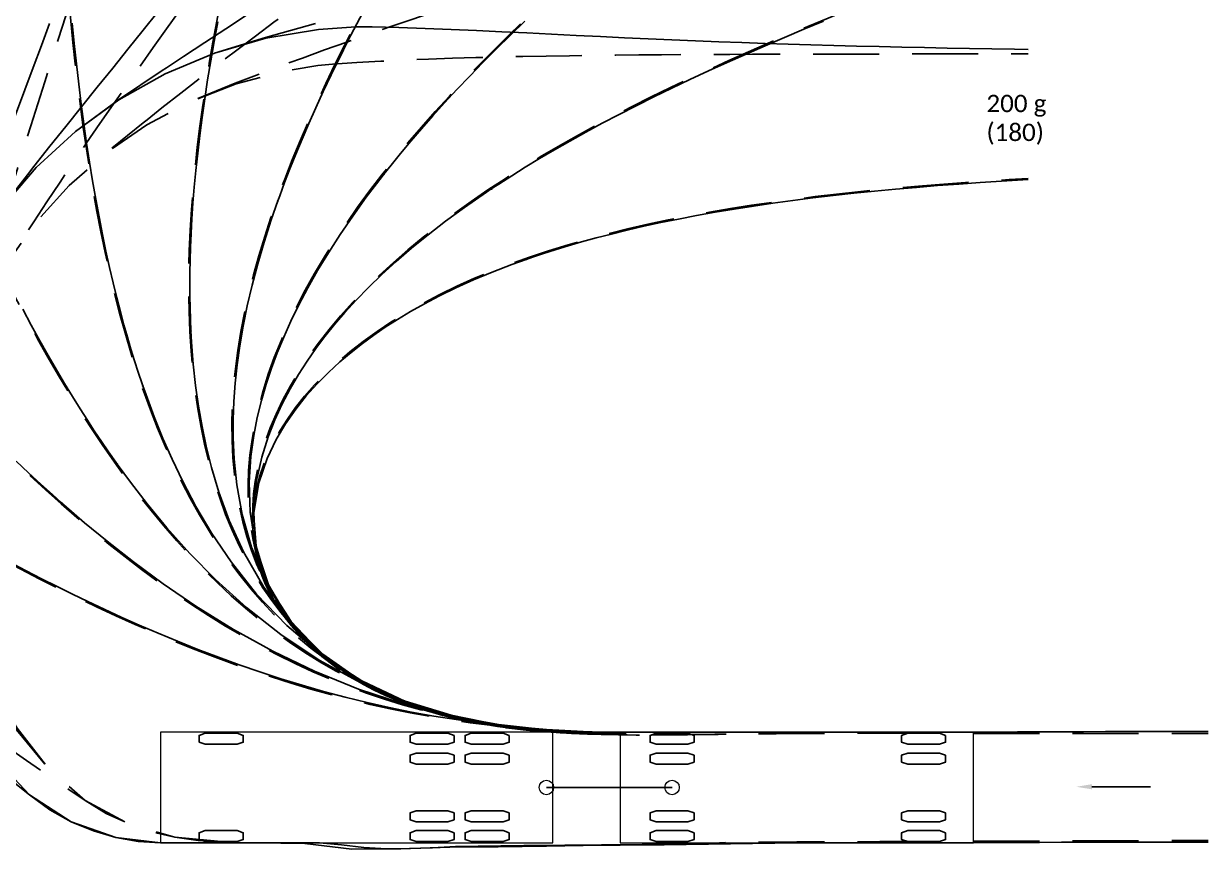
# Model space of a CAD drawing. Header units: millimetres. Extents: x -42.2 to 0, y -10.1 to 33.9.
# Drawn here: x -27.32 to 0, y -0.17 to 18.88 of the extents above; entities that cross this region are included whole.
import ezdxf
from ezdxf import colors
from ezdxf.entities.mleader import LeaderData, LeaderLine
from ezdxf.math import Vec2, Vec3

# ---------------------------------------------------------------- set-up
doc = ezdxf.new("R2010")
doc.units = ezdxf.units.MM
doc.linetypes.add('DASHEDX2', pattern=[1.5, 1, -0.5])
doc.layers.add('Tekst', color=4, linetype='Continuous')
doc.styles.add('Legend', font='CALIBRI.TTF')
doc.styles.get("Standard").update_dxf_attribs({"font": 'romans'})

# ---------------------------------------------------------------- blocks, each defined once
blk = doc.blocks.new('*U3550')
at = {"color": 1, "linetype": 'Continuous', "lineweight": 0, "ltscale": 1.524}
blk.add_lwpolyline([(0, 1.275), (-8.15, 1.275), (-8.15, -1.275), (0, -1.275), (0, 1.275), (0, 1.275)], close=True, dxfattribs=at)
at = {"color": 2, "linetype": 'Continuous', "ltscale": 1.524, "flags": 128}
for points in [[(-7.508, 1.043752), (-7.508, 1.202248), (-7.36576, 1.25), (-6.63424, 1.25), (-6.492, 1.202248), (-6.492, 1.043752), (-6.63424, 0.996), (-7.36576, 0.996)], [(-7.508, 0.586552), (-7.508, 0.745048), (-7.36576, 0.7928), (-6.63424, 0.7928), (-6.492, 0.745048), (-6.492, 0.586552), (-6.63424, 0.5388), (-7.36576, 0.5388)], [(-7.508, -0.745048), (-7.508, -0.586552), (-7.36576, -0.5388), (-6.63424, -0.5388), (-6.492, -0.586552), (-6.492, -0.745048), (-6.63424, -0.7928), (-7.36576, -0.7928)], [(-7.508, -1.202248), (-7.508, -1.043752), (-7.36576, -0.996), (-6.63424, -0.996), (-6.492, -1.043752), (-6.492, -1.202248), (-6.63424, -1.25), (-7.36576, -1.25)]]:
    blk.add_lwpolyline(points, close=True, dxfattribs=at)
at = {"color": 1, "lineweight": 0}
blk.add_circle((-1.2, 0), 0.166667, dxfattribs=at)
blk = doc.blocks.new('*U3551')
at = {"color": 1, "linetype": 'Continuous', "ltscale": 1.524}
blk.add_line((0, 0), (-2.9, 0), dxfattribs=at)
at = {"color": 2, "linetype": 'Continuous', "ltscale": 1.524, "flags": 128}
for points in [[(-3.408, 1.043752), (-3.408, 1.202248), (-3.26576, 1.25), (-2.53424, 1.25), (-2.392, 1.202248), (-2.392, 1.043752), (-2.53424, 0.996), (-3.26576, 0.996)], [(-3.408, 0.586552), (-3.408, 0.745048), (-3.26576, 0.7928), (-2.53424, 0.7928), (-2.392, 0.745048), (-2.392, 0.586552), (-2.53424, 0.5388), (-3.26576, 0.5388)], [(-3.408, -0.745048), (-3.408, -0.586552), (-3.26576, -0.5388), (-2.53424, -0.5388), (-2.392, -0.586552), (-2.392, -0.745048), (-2.53424, -0.7928), (-3.26576, -0.7928)], [(-3.408, -1.202248), (-3.408, -1.043752), (-3.26576, -0.996), (-2.53424, -0.996), (-2.392, -1.043752), (-2.392, -1.202248), (-2.53424, -1.25), (-3.26576, -1.25)]]:
    blk.add_lwpolyline(points, close=True, dxfattribs=at)
at = {"color": 1, "lineweight": 0}
blk.add_circle((0, 0), 0.166667, dxfattribs=at)
blk = doc.blocks.new('*U3552')
at = {"color": 1, "linetype": 'Continuous', "lineweight": 0, "ltscale": 1.524}
blk.add_lwpolyline([(0, 1.275), (-9.05, 1.275), (-9.05, -1.275), (0, -1.275), (0, 1.275), (0, 1.275)], close=True, dxfattribs=at)
at = {"color": 2, "linetype": 'Continuous', "ltscale": 1.524, "flags": 128}
for points in [[(-8.043, 1.043752), (-8.043, 1.202248), (-7.90076, 1.25), (-7.16924, 1.25), (-7.027, 1.202248), (-7.027, 1.043752), (-7.16924, 0.996), (-7.90076, 0.996)], [(-6.773, 1.043752), (-6.773, 1.202248), (-6.63076, 1.25), (-5.89924, 1.25), (-5.757, 1.202248), (-5.757, 1.043752), (-5.89924, 0.996), (-6.63076, 0.996)], [(-8.043, 0.586552), (-8.043, 0.745048), (-7.90076, 0.7928), (-7.16924, 0.7928), (-7.027, 0.745048), (-7.027, 0.586552), (-7.16924, 0.5388), (-7.90076, 0.5388)], [(-6.773, 0.586552), (-6.773, 0.745048), (-6.63076, 0.7928), (-5.89924, 0.7928), (-5.757, 0.745048), (-5.757, 0.586552), (-5.89924, 0.5388), (-6.63076, 0.5388)], [(-8.043, -0.745048), (-8.043, -0.586552), (-7.90076, -0.5388), (-7.16924, -0.5388), (-7.027, -0.586552), (-7.027, -0.745048), (-7.16924, -0.7928), (-7.90076, -0.7928)], [(-6.773, -0.745048), (-6.773, -0.586552), (-6.63076, -0.5388), (-5.89924, -0.5388), (-5.757, -0.586552), (-5.757, -0.745048), (-5.89924, -0.7928), (-6.63076, -0.7928)], [(-8.043, -1.202248), (-8.043, -1.043752), (-7.90076, -0.996), (-7.16924, -0.996), (-7.027, -1.043752), (-7.027, -1.202248), (-7.16924, -1.25), (-7.90076, -1.25)], [(-6.773, -1.202248), (-6.773, -1.043752), (-6.63076, -0.996), (-5.89924, -0.996), (-5.757, -1.043752), (-5.757, -1.202248), (-5.89924, -1.25), (-6.63076, -1.25)]]:
    blk.add_lwpolyline(points, close=True, dxfattribs=at)
blk = doc.blocks.new('*U3549')
at = {"color": 2, "linetype": 'Continuous', "ltscale": 1.524, "flags": 128}
for points in [[(-0.508, 1.043752), (-0.508, 1.202248), (-0.36576, 1.25), (0.36576, 1.25), (0.508, 1.202248), (0.508, 1.043752), (0.36576, 0.996), (-0.36576, 0.996)], [(-0.508, -1.202248), (-0.508, -1.043752), (-0.36576, -0.996), (0.36576, -0.996), (0.508, -1.043752), (0.508, -1.202248), (0.36576, -1.25), (-0.36576, -1.25)]]:
    blk.add_lwpolyline(points, close=True, dxfattribs=at)
at = {"rotation": 180}
for name, p in [('*U3552', (-1.4, 0)), ('*U3551', (7.5, 0)), ('*U3550', (9.2, 0))]:
    blk.add_blockref(name, p, dxfattribs=at)
blk = doc.blocks.new('*U3554')
at = {"color": 1, "lineweight": 0}
blk.add_circle((0, 0), 0.0127, dxfattribs=at)
blk = doc.blocks.new('*U3556')
at = {"color": 1, "lineweight": 0}
blk.add_circle((0, 0), 0.0127, dxfattribs=at)
blk = doc.blocks.new('*U3557')
at = {"color": 1, "lineweight": 0}
blk.add_circle((0, 0), 0.0127, dxfattribs=at)
blk = doc.blocks.new('*U3559')
at = {"color": 1, "lineweight": 0}
blk.add_circle((0, 0), 0.0127, dxfattribs=at)
blk = doc.blocks.new('*U3562')
at = {"color": 1, "lineweight": 0}
blk.add_circle((0, 0), 0.0127, dxfattribs=at)
blk = doc.blocks.new('*U3566')
at = {"color": 1, "lineweight": 0}
blk.add_circle((0, 0), 0.0127, dxfattribs=at)
blk = doc.blocks.new('*U3567')
at = {"color": 1, "lineweight": 0}
blk.add_circle((0, 0), 0.0127, dxfattribs=at)
blk = doc.blocks.new('*U3569')
at = {"color": 1, "lineweight": 0}
blk.add_circle((0, 0), 0.0127, dxfattribs=at)
blk = doc.blocks.new('*U3570')
at = {"color": 1, "lineweight": 0}
blk.add_circle((0, 0), 0.0127, dxfattribs=at)
blk = doc.blocks.new('*U3572')
at = {"color": 1, "lineweight": 0}
blk.add_circle((0, 0), 0.0127, dxfattribs=at)
blk = doc.blocks.new('*U3573')
at = {"color": 1, "lineweight": 0}
blk.add_circle((0, 0), 0.0127, dxfattribs=at)
blk = doc.blocks.new('*U3575')
at = {"color": 1, "lineweight": 0}
blk.add_circle((0, 0), 0.0127, dxfattribs=at)
blk = doc.blocks.new('*U3576')
at = {"color": 1, "lineweight": 0}
blk.add_circle((0, 0), 0.0127, dxfattribs=at)
blk = doc.blocks.new('*U3577')
at = {"color": 1, "lineweight": 0}
blk.add_circle((0, 0), 0.0127, dxfattribs=at)
blk = doc.blocks.new('*U3578')
at = {"color": 1, "lineweight": 0}
blk.add_circle((0, 0), 0.0127, dxfattribs=at)
blk = doc.blocks.new('*U3579')
at = {"color": 1, "lineweight": 0}
blk.add_circle((0, 0), 0.0127, dxfattribs=at)
blk = doc.blocks.new('PVT B')
at = {"color": 1, "linetype": 'Continuous', "ltscale": 1.524, "flags": 128}
for points in [[(-25.166, 8.718), (-25.199, 8.765), (-25.366, 9.002), (-25.53, 9.242), (-25.693, 9.485), (-25.854, 9.731), (-26.021, 9.993), (-26.196, 10.275), (-26.378, 10.574), (-26.565, 10.89), (-26.756, 11.22), (-26.95, 11.565), (-27.146, 11.922), (-27.343, 12.292)], [(-30.014, 8.318), (-29.987, 8.934), (-29.925, 9.548), (-29.828, 10.156), (-29.695, 10.758), (-29.528, 11.352), (-29.328, 11.935), (-29.12, 12.51), (-28.912, 13.075), (-28.703, 13.632), (-28.496, 14.181), (-28.29, 14.723), (-28.086, 15.259), (-27.885, 15.789), (-27.685, 16.314), (-27.488, 16.834), (-27.294, 17.35), (-27.102, 17.863), (-26.912, 18.373), (-26.724, 18.88)], [(-27.236, 15.392), (-27.088, 15.582), (-26.717, 16.049), (-26.35, 16.509), (-25.986, 16.962), (-25.626, 17.41), (-25.269, 17.853), (-24.917, 18.291), (-24.568, 18.725), (-24.222, 19.156)], [(-24.573, 10.521), (-24.591, 10.573), (-24.679, 10.836), (-24.765, 11.103), (-24.848, 11.373), (-24.929, 11.646), (-25.009, 11.928), (-25.091, 12.231), (-25.175, 12.555), (-25.259, 12.897), (-25.342, 13.255), (-25.424, 13.629), (-25.505, 14.017), (-25.584, 14.418), (-25.66, 14.83), (-25.733, 15.252), (-25.803, 15.684), (-25.871, 16.123), (-25.935, 16.57), (-25.995, 17.024), (-26.053, 17.484), (-26.107, 17.949), (-26.159, 18.419), (-26.207, 18.893)], [(-23.466, 11.793), (-23.478, 12.056), (-23.486, 12.323), (-23.491, 12.592), (-23.492, 12.865), (-23.49, 13.141), (-23.485, 13.421), (-23.475, 13.72), (-23.461, 14.04), (-23.442, 14.379), (-23.418, 14.735), (-23.387, 15.106), (-23.351, 15.492), (-23.309, 15.889), (-23.26, 16.298), (-23.206, 16.717), (-23.145, 17.144), (-23.079, 17.579), (-23.007, 18.021), (-22.929, 18.469), (-22.847, 18.922)], [(-21.46, 14.79), (-21.418, 14.907), (-21.305, 15.212), (-21.181, 15.532), (-21.047, 15.867), (-20.903, 16.213), (-20.749, 16.571), (-20.585, 16.938), (-20.412, 17.313), (-20.231, 17.695), (-20.041, 18.084), (-19.843, 18.478), (-19.638, 18.876), (-19.425, 19.279)], [(-24.029, 17.862), (-23.633, 18.123), (-23.144, 18.444), (-22.66, 18.761), (-22.181, 19.074)], [(-19.016, 15.405), (-18.85, 15.614), (-18.629, 15.886), (-18.394, 16.167), (-18.146, 16.455), (-17.885, 16.751), (-17.613, 17.053), (-17.329, 17.359), (-17.034, 17.669), (-16.73, 17.983), (-16.417, 18.298), (-16.096, 18.615), (-15.767, 18.934)], [(-26.45, 7.827), (-26.659, 8.013), (-26.929, 8.258), (-27.209, 8.517), (-27.496, 8.788)], [(-16.537, 15.065), (-16.366, 15.178), (-16.067, 15.37), (-15.753, 15.566), (-15.423, 15.766), (-15.08, 15.968), (-14.724, 16.171), (-14.357, 16.375), (-13.978, 16.579), (-13.59, 16.783), (-13.193, 16.986), (-12.787, 17.188), (-12.374, 17.389), (-11.955, 17.588), (-11.529, 17.786), (-11.098, 17.982), (-10.661, 18.176), (-10.22, 18.369), (-9.776, 18.559), (-9.327, 18.748), (-8.875, 18.935)], [(-5.417, -0.016), (-6.436, -0.016), (-7.454, -0.016), (-8.473, -0.018), (-9.492, -0.022), (-10.511, -0.032), (-11.529, -0.049), (-12.548, -0.067), (-13.567, -0.071), (-14.416, -0.082), (-15.266, -0.093), (-16.38, -0.107), (-17.496, -0.122), (-18.623, -0.158), (-19.757, -0.168), (-20.839, -0.036), (-21.942, -0.016), (-23.054, -0.016), (-24.167, -0.016), (-24.167, -0.016), (-25.198, 0.106), (-26.225, 0.467), (-27.189, 1.086), (-28.012, 1.96)], [(-27.836, 14.621), (-27.033, 15.556), (-26.127, 16.393), (-25.13, 17.118), (-24.056, 17.724), (-22.92, 18.201), (-21.745, 18.56), (-20.591, 18.884)], [(-5.417, -0.016), (-6.436, -0.016), (-7.454, -0.016), (-8.473, -0.018), (-9.492, -0.022), (-10.511, -0.032), (-11.529, -0.049), (-12.548, -0.067), (-13.567, -0.071), (-14.416, -0.082), (-15.266, -0.093), (-16.38, -0.107), (-17.496, -0.122), (-18.623, -0.158), (-19.757, -0.168), (-20.839, -0.036), (-21.942, -0.016), (-23.054, -0.016), (-24.167, -0.016), (-24.167, -0.016), (-25.198, 0.106), (-26.225, 0.467), (-27.189, 1.086), (-28.012, 1.96)], [(-27.836, 14.621), (-27.033, 15.556), (-26.127, 16.393), (-25.13, 17.118), (-24.056, 17.724), (-22.92, 18.201), (-21.735, 18.543), (-20.519, 18.746), (-19.658, 18.804)], [(-19.658, 18.804), (-19.288, 18.807), (-18.673, 18.792), (-18.065, 18.77), (-17.466, 18.746), (-16.875, 18.719), (-16.291, 18.691), (-15.715, 18.663), (-15.145, 18.635), (-14.58, 18.607), (-14.022, 18.58), (-13.468, 18.554), (-12.918, 18.529), (-12.373, 18.505), (-11.831, 18.482), (-11.292, 18.461), (-10.756, 18.441), (-10.223, 18.423), (-9.692, 18.405), (-9.164, 18.389), (-8.637, 18.374), (-8.112, 18.36), (-7.588, 18.348), (-7.066, 18.336), (-6.545, 18.325), (-6.025, 18.315), (-5.507, 18.306), (-4.989, 18.297), (-4.472, 18.29), (-4.154, 18.285)], [(-5.417, -0.016), (-6.436, -0.016), (-7.454, -0.016), (-8.473, -0.018), (-9.492, -0.022), (-10.511, -0.032), (-11.529, -0.049), (-12.548, -0.067), (-13.567, -0.071), (-14.416, -0.082), (-15.266, -0.093), (-16.38, -0.107), (-17.496, -0.122), (-18.623, -0.158), (-19.757, -0.168), (-20.839, -0.036), (-21.942, -0.016), (-23.054, -0.016), (-24.167, -0.016), (-24.167, -0.016), (-25.198, 0.106), (-26.225, 0.467), (-27.189, 1.086), (-28.012, 1.96)], [(-27.836, 14.621), (-27.033, 15.556), (-26.127, 16.393), (-25.133, 17.121), (-24.128, 17.796), (-24.029, 17.862)], [(-5.417, 2.534), (-5.926, 2.534), (-6.436, 2.534), (-6.945, 2.535), (-7.454, 2.535), (-7.964, 2.535), (-8.473, 2.535), (-8.983, 2.534), (-9.492, 2.534), (-10.001, 2.534), (-10.511, 2.534), (-11.02, 2.534), (-11.529, 2.534), (-12.039, 2.534), (-12.548, 2.534), (-13.058, 2.534), (-13.567, 2.534), (-13.567, 2.534), (-13.992, 2.533), (-14.417, 2.549), (-14.842, 2.571), (-15.265, 2.598), (-15.787, 2.64), (-16.308, 2.691), (-16.828, 2.752), (-17.346, 2.824), (-17.863, 2.906), (-18.378, 2.999), (-18.891, 3.103), (-19.401, 3.217), (-19.906, 3.34), (-20.407, 3.473), (-20.902, 3.615), (-21.391, 3.765), (-21.876, 3.923), (-22.356, 4.089), (-22.832, 4.263), (-23.305, 4.443), (-23.775, 4.631), (-23.775, 4.631), (-24.222, 4.817), (-24.655, 5.004), (-25.071, 5.189), (-25.469, 5.372), (-25.845, 5.549), (-26.197, 5.72), (-26.547, 5.893), (-26.908, 6.074), (-27.277, 6.264), (-27.654, 6.462)], [(-5.417, -0.016), (-6.436, -0.016), (-7.454, -0.016), (-8.473, -0.018), (-9.492, -0.022), (-10.511, -0.032), (-11.529, -0.049), (-12.548, -0.067), (-13.567, -0.071), (-14.416, -0.082), (-15.266, -0.093), (-16.38, -0.107), (-17.496, -0.122), (-18.623, -0.158), (-19.757, -0.168), (-20.839, -0.036), (-21.942, -0.016), (-23.054, -0.016), (-24.167, -0.016), (-24.167, -0.016), (-25.198, 0.106), (-26.225, 0.467), (-27.189, 1.086), (-28.012, 1.96)], [(-27.836, 14.621), (-27.236, 15.392)], [(-5.417, 2.534), (-6.436, 2.534), (-7.454, 2.535), (-8.473, 2.535), (-9.492, 2.534), (-10.511, 2.534), (-11.529, 2.534), (-12.548, 2.534), (-13.567, 2.534), (-13.567, 2.534), (-14.417, 2.531), (-15.266, 2.565), (-16.371, 2.686), (-17.462, 2.896), (-18.525, 3.222), (-19.53, 3.688), (-20.434, 4.308), (-21.165, 5.072), (-21.677, 5.935), (-21.977, 6.829), (-21.977, 6.829), (-22.1, 7.607), (-22.121, 8.301), (-22.083, 8.892), (-22.015, 9.376), (-21.934, 9.792), (-21.837, 10.188), (-21.727, 10.565), (-21.606, 10.928), (-21.473, 11.285), (-21.324, 11.646), (-21.159, 12.015), (-20.974, 12.394), (-20.769, 12.784), (-20.542, 13.184), (-20.294, 13.594), (-20.025, 14.013), (-19.734, 14.439), (-19.422, 14.873), (-19.056, 15.354), (-19.016, 15.405)], [(-5.417, 2.534), (-6.436, 2.534), (-7.454, 2.535), (-8.473, 2.535), (-9.492, 2.534), (-10.511, 2.534), (-11.529, 2.534), (-12.548, 2.534), (-13.567, 2.534), (-13.567, 2.534), (-14.417, 2.531), (-15.266, 2.565), (-16.371, 2.686), (-17.462, 2.896), (-18.525, 3.222), (-19.53, 3.688), (-20.435, 4.307), (-21.174, 5.063), (-21.691, 5.923), (-21.961, 6.825), (-21.961, 6.825), (-22.02, 7.61), (-21.958, 8.301), (-21.833, 8.88), (-21.687, 9.345), (-21.532, 9.739), (-21.361, 10.109), (-21.178, 10.457), (-20.986, 10.784), (-20.787, 11.092), (-20.584, 11.382), (-20.374, 11.66), (-20.152, 11.936), (-19.913, 12.215), (-19.653, 12.499), (-19.37, 12.79), (-19.064, 13.088), (-18.732, 13.391), (-18.376, 13.699), (-17.995, 14.009), (-17.591, 14.321), (-17.156, 14.639), (-16.648, 14.991), (-16.537, 15.065)], [(-15.733, 13.44), (-15.587, 13.491), (-15.336, 13.574), (-15.062, 13.662), (-14.767, 13.751), (-14.453, 13.842), (-14.119, 13.934), (-13.768, 14.025), (-13.402, 14.115), (-13.021, 14.203), (-12.626, 14.288), (-12.219, 14.371), (-11.801, 14.451), (-11.373, 14.527), (-10.937, 14.6), (-10.492, 14.67), (-10.04, 14.736), (-9.582, 14.798), (-9.118, 14.857), (-8.649, 14.912), (-8.175, 14.964), (-7.697, 15.013), (-7.216, 15.059), (-6.732, 15.101), (-6.245, 15.141), (-5.755, 15.179), (-5.264, 15.213), (-4.77, 15.246), (-4.275, 15.276), (-4.154, 15.283)], [(-5.417, 2.534), (-6.436, 2.534), (-7.454, 2.535), (-8.473, 2.535), (-9.492, 2.534), (-10.511, 2.534), (-11.529, 2.534), (-12.548, 2.534), (-13.567, 2.534), (-13.567, 2.534), (-14.417, 2.531), (-15.266, 2.565), (-16.371, 2.686), (-17.462, 2.896), (-18.525, 3.222), (-19.529, 3.691), (-20.425, 4.32), (-21.154, 5.087), (-21.696, 5.932), (-22.068, 6.799), (-22.068, 6.799), (-22.284, 7.558), (-22.408, 8.242), (-22.47, 8.832), (-22.493, 9.321), (-22.493, 9.745), (-22.478, 10.162), (-22.448, 10.582), (-22.402, 11.009), (-22.34, 11.449), (-22.262, 11.901), (-22.167, 12.366), (-22.055, 12.845), (-21.925, 13.337), (-21.777, 13.84), (-21.612, 14.352), (-21.46, 14.79)], [(-5.417, 2.534), (-6.436, 2.534), (-7.454, 2.535), (-8.473, 2.535), (-9.492, 2.534), (-10.511, 2.534), (-11.529, 2.534), (-12.548, 2.534), (-13.567, 2.534), (-13.567, 2.534), (-14.417, 2.531), (-15.266, 2.565), (-16.371, 2.686), (-17.462, 2.896), (-18.525, 3.222), (-19.53, 3.688), (-20.435, 4.307), (-21.175, 5.062), (-21.702, 5.916), (-21.979, 6.817), (-21.979, 6.817), (-22.012, 7.603), (-21.897, 8.285), (-21.706, 8.846), (-21.496, 9.285), (-21.28, 9.649), (-21.048, 9.983), (-20.804, 10.29), (-20.551, 10.573), (-20.294, 10.833), (-20.033, 11.074), (-19.772, 11.296), (-19.51, 11.502), (-19.25, 11.693), (-18.983, 11.876), (-18.703, 12.056), (-18.402, 12.236), (-18.078, 12.418), (-17.729, 12.601), (-17.352, 12.784), (-16.949, 12.966), (-16.519, 13.146), (-16.065, 13.321), (-15.733, 13.44)], [(-5.417, -0.016), (-5.926, -0.016), (-6.436, -0.016), (-6.945, -0.016), (-7.454, -0.016), (-7.964, -0.017), (-8.473, -0.018), (-8.983, -0.02), (-9.492, -0.022), (-10.001, -0.027), (-10.511, -0.034), (-11.02, -0.041), (-11.529, -0.047), (-12.039, -0.051), (-12.548, -0.052), (-13.057, -0.056), (-13.567, -0.061), (-13.992, -0.065), (-14.416, -0.069), (-14.841, -0.073), (-15.267, -0.078), (-15.79, -0.083), (-16.314, -0.088), (-16.839, -0.093), (-17.365, -0.105), (-17.893, -0.132), (-18.423, -0.15), (-18.954, -0.159), (-19.478, -0.124), (-19.992, -0.066), (-20.502, -0.016), (-21.026, -0.016), (-21.549, -0.016), (-22.073, -0.016), (-22.596, -0.016), (-23.12, -0.016), (-23.643, -0.016), (-24.167, -0.016), (-24.167, -0.016), (-24.68, 0.016), (-25.198, 0.106), (-25.715, 0.255), (-26.225, 0.467), (-26.719, 0.744), (-27.189, 1.086), (-27.643, 1.45)], [(-5.417, 2.534), (-6.436, 2.534), (-7.454, 2.535), (-8.473, 2.535), (-9.492, 2.534), (-10.511, 2.534), (-11.529, 2.534), (-12.548, 2.534), (-13.567, 2.534), (-13.567, 2.534), (-14.417, 2.531), (-15.266, 2.565), (-16.371, 2.686), (-17.462, 2.897), (-18.523, 3.228), (-19.522, 3.706), (-20.419, 4.335), (-21.176, 5.076), (-21.782, 5.877), (-22.255, 6.695), (-22.255, 6.695), (-22.581, 7.415), (-22.819, 8.067), (-22.99, 8.64), (-23.113, 9.135), (-23.208, 9.589), (-23.289, 10.055), (-23.356, 10.533), (-23.41, 11.026), (-23.451, 11.534), (-23.466, 11.793)], [(-5.417, 2.534), (-6.436, 2.534), (-7.454, 2.535), (-8.473, 2.535), (-9.492, 2.534), (-10.511, 2.534), (-11.529, 2.534), (-12.548, 2.534), (-13.567, 2.534), (-13.567, 2.534), (-14.417, 2.531), (-15.266, 2.565), (-16.371, 2.688), (-17.461, 2.906), (-18.518, 3.245), (-19.521, 3.717), (-20.442, 4.311), (-21.254, 4.992), (-21.949, 5.72), (-22.535, 6.462), (-22.535, 6.462), (-22.98, 7.119), (-23.348, 7.741), (-23.653, 8.318), (-23.9, 8.833), (-24.11, 9.312), (-24.31, 9.805), (-24.5, 10.314), (-24.573, 10.521)], [(-5.417, 2.534), (-6.436, 2.534), (-7.454, 2.535), (-8.473, 2.535), (-9.492, 2.534), (-10.511, 2.534), (-11.529, 2.534), (-12.548, 2.534), (-13.567, 2.534), (-13.567, 2.534), (-14.417, 2.531), (-15.265, 2.57), (-16.369, 2.702), (-17.459, 2.924), (-18.521, 3.248), (-19.544, 3.676), (-20.509, 4.198), (-21.393, 4.785), (-22.184, 5.407), (-22.899, 6.055), (-22.899, 6.055), (-23.492, 6.659), (-24.019, 7.249), (-24.477, 7.804), (-24.861, 8.302), (-25.166, 8.718)], [(-5.417, -0.016), (-6.436, -0.016), (-7.454, -0.016), (-8.473, -0.018), (-9.492, -0.022), (-10.511, -0.032), (-11.529, -0.049), (-12.548, -0.067), (-13.567, -0.071), (-14.416, -0.082), (-15.266, -0.093), (-16.38, -0.107), (-17.496, -0.122), (-18.623, -0.158), (-19.757, -0.168), (-20.839, -0.036), (-21.942, -0.016), (-23.054, -0.016), (-24.167, -0.016), (-24.167, -0.016), (-25.198, 0.106), (-26.225, 0.467), (-27.189, 1.086), (-28.012, 1.96)], [(-5.417, 2.534), (-6.436, 2.534), (-7.454, 2.535), (-8.473, 2.535), (-9.492, 2.534), (-10.511, 2.534), (-11.529, 2.534), (-12.548, 2.534), (-13.567, 2.534), (-13.567, 2.534), (-14.417, 2.532), (-15.265, 2.588), (-16.37, 2.714), (-17.464, 2.91), (-18.542, 3.181), (-19.597, 3.526), (-20.614, 3.938), (-21.574, 4.399), (-22.483, 4.901), (-23.354, 5.442), (-23.354, 5.442), (-24.105, 5.955), (-24.791, 6.461), (-25.398, 6.938), (-25.916, 7.366), (-26.398, 7.782), (-26.45, 7.827)], [(-5.417, -0.016), (-6.436, -0.016), (-7.454, -0.016), (-8.473, -0.018), (-9.492, -0.022), (-10.511, -0.032), (-11.529, -0.049), (-12.548, -0.067), (-13.567, -0.071), (-14.416, -0.082), (-15.266, -0.093), (-16.38, -0.107), (-17.496, -0.122), (-18.623, -0.158), (-19.757, -0.168), (-20.839, -0.036), (-21.942, -0.016), (-23.054, -0.016), (-24.167, -0.016), (-24.167, -0.016), (-25.198, 0.106), (-26.225, 0.467), (-27.189, 1.086), (-28.012, 1.96)], [(-5.417, 2.534), (-4.911, 2.537), (-4.404, 2.54), (-3.897, 2.542), (-3.389, 2.544), (-2.881, 2.545), (-2.373, 2.546), (-1.864, 2.547), (-1.355, 2.548), (-0.846, 2.549), (-0.336, 2.55), (-0.003, 2.55)], [(-5.417, -0.016), (-4.911, -0.013), (-4.404, -0.01), (-3.897, -0.008), (-3.389, -0.006), (-2.881, -0.005), (-2.373, -0.004), (-1.864, -0.003), (-1.355, -0.002), (-0.846, -0.001), (-0.336, 0), (0, 0)]]:
    blk.add_lwpolyline(points, dxfattribs=at)
at = {"color": 2, "linetype": 'DASHEDX2', "ltscale": 1.524, "flags": 128}
for points in [[(-29.156, 7.401), (-29.184, 7.969), (-29.179, 8.538), (-29.141, 9.105), (-29.071, 9.669), (-28.967, 10.228), (-28.834, 10.777), (-28.693, 11.315), (-28.549, 11.85), (-28.401, 12.382), (-28.251, 12.91), (-28.098, 13.435), (-27.944, 13.957), (-27.788, 14.476), (-27.631, 14.992), (-27.474, 15.505), (-27.316, 16.016), (-27.157, 16.524), (-26.997, 17.03), (-26.838, 17.535), (-26.678, 18.038), (-26.519, 18.539), (-26.359, 19.038), (-26.199, 19.536), (-26.04, 20.033), (-25.88, 20.529), (-25.721, 21.024), (-25.561, 21.518), (-25.402, 22.011), (-25.243, 22.503), (-25.083, 22.995), (-24.924, 23.486), (-24.766, 23.976), (-24.607, 24.466), (-24.448, 24.956), (-24.289, 25.444), (-24.131, 25.933), (-23.972, 26.421), (-23.814, 26.909), (-23.656, 27.397), (-23.498, 27.884), (-23.339, 28.371), (-23.181, 28.858), (-23.023, 29.344), (-22.865, 29.831), (-22.707, 30.317), (-22.549, 30.803), (-22.391, 31.289), (-22.234, 31.775), (-22.076, 32.26), (-21.918, 32.746), (-21.76, 33.232), (-21.603, 33.717), (-21.549, 33.882)], [(-27.212, 14.123), (-27.091, 14.308), (-26.788, 14.769), (-26.483, 15.225), (-26.177, 15.678), (-25.87, 16.127), (-25.563, 16.572), (-25.255, 17.015), (-24.947, 17.454), (-24.64, 17.891), (-24.332, 18.325), (-24.025, 18.757), (-23.718, 19.188), (-23.412, 19.616), (-23.106, 20.043), (-22.8, 20.468), (-22.495, 20.892), (-22.19, 21.315), (-21.886, 21.736), (-21.582, 22.157), (-21.278, 22.577), (-20.975, 22.996), (-20.672, 23.414), (-20.369, 23.831), (-20.067, 24.248), (-19.765, 24.665), (-19.463, 25.081), (-19.162, 25.496), (-18.86, 25.911), (-18.559, 26.326), (-18.259, 26.74), (-17.958, 27.154), (-17.657, 27.568), (-17.357, 27.982), (-17.057, 28.395), (-16.757, 28.808), (-16.457, 29.221), (-16.157, 29.634), (-15.857, 30.047), (-15.558, 30.459), (-15.258, 30.871), (-14.959, 31.284), (-14.659, 31.696), (-14.36, 32.108), (-14.061, 32.52), (-13.761, 32.932), (-13.464, 33.341), (-13.164, 33.753), (-13.071, 33.882)], [(-24.478, 16.663), (-24.133, 16.936), (-23.701, 17.275), (-23.269, 17.609), (-22.838, 17.94), (-22.407, 18.267), (-21.978, 18.592), (-21.549, 18.914), (-21.121, 19.233), (-20.694, 19.551), (-20.268, 19.867), (-19.843, 20.181), (-19.418, 20.493), (-18.995, 20.804), (-18.573, 21.114), (-18.151, 21.423), (-17.73, 21.731), (-17.31, 22.038), (-16.89, 22.344), (-16.471, 22.65), (-16.053, 22.955), (-15.635, 23.259), (-15.218, 23.563), (-14.801, 23.867), (-14.384, 24.17), (-13.968, 24.473), (-13.552, 24.775), (-13.137, 25.077), (-12.722, 25.379), (-12.307, 25.681), (-11.892, 25.982), (-11.478, 26.283), (-11.064, 26.584), (-10.65, 26.885), (-10.236, 27.186), (-9.822, 27.486), (-9.409, 27.787), (-8.995, 28.087), (-8.582, 28.387), (-8.169, 28.688), (-7.756, 28.988), (-7.343, 29.288), (-6.93, 29.588), (-6.518, 29.888), (-6.107, 30.186), (-5.694, 30.486), (-5.282, 30.786), (-4.869, 31.085), (-4.456, 31.385), (-4.154, 31.605)], [(-18.612, 3.229), (-18.718, 3.271), (-18.98, 3.383), (-19.235, 3.505), (-19.483, 3.636), (-19.723, 3.777), (-19.956, 3.928), (-20.181, 4.091), (-20.398, 4.264), (-20.606, 4.449), (-20.806, 4.646), (-20.998, 4.857), (-21.181, 5.08), (-21.355, 5.318), (-21.519, 5.57), (-21.674, 5.837), (-21.817, 6.119), (-21.949, 6.415), (-22.069, 6.726), (-22.176, 7.051), (-22.269, 7.39), (-22.349, 7.742), (-22.413, 8.105), (-22.463, 8.48), (-22.497, 8.866), (-22.516, 9.261), (-22.52, 9.664), (-22.508, 10.074), (-22.481, 10.492), (-22.439, 10.914), (-22.382, 11.342), (-22.311, 11.773), (-22.227, 12.208), (-22.13, 12.645), (-22.02, 13.084), (-21.897, 13.525), (-21.764, 13.966), (-21.62, 14.408), (-21.465, 14.851), (-21.301, 15.293), (-21.128, 15.735), (-20.946, 16.177), (-20.756, 16.617), (-20.558, 17.057), (-20.354, 17.496), (-20.142, 17.934), (-19.925, 18.371), (-19.702, 18.807), (-19.473, 19.242), (-19.24, 19.675), (-19.002, 20.108), (-18.759, 20.539), (-18.512, 20.969), (-18.262, 21.399), (-18.008, 21.827), (-17.751, 22.254), (-17.491, 22.68), (-17.228, 23.105), (-16.962, 23.53), (-16.694, 23.953), (-16.424, 24.376), (-16.151, 24.798), (-15.877, 25.219), (-15.601, 25.64), (-15.323, 26.06), (-15.044, 26.479), (-14.763, 26.898), (-14.481, 27.316), (-14.198, 27.734), (-13.914, 28.151), (-13.628, 28.568), (-13.342, 28.984), (-13.054, 29.4), (-12.766, 29.816), (-12.477, 30.231), (-12.419, 30.314)], [(-14.685, 2.503), (-15.041, 2.524), (-15.39, 2.549), (-15.732, 2.581), (-16.066, 2.619), (-16.392, 2.664), (-16.712, 2.715), (-17.029, 2.774), (-17.344, 2.843), (-17.656, 2.92), (-17.963, 3.008), (-18.264, 3.106), (-18.56, 3.215), (-18.85, 3.336), (-19.134, 3.469), (-19.411, 3.614), (-19.682, 3.773), (-19.946, 3.945), (-20.204, 4.131), (-20.455, 4.332), (-20.699, 4.548), (-20.936, 4.779), (-21.166, 5.027), (-21.387, 5.29), (-21.6, 5.568), (-21.803, 5.863), (-21.997, 6.173), (-22.181, 6.498), (-22.353, 6.838), (-22.515, 7.192), (-22.664, 7.558), (-22.802, 7.938), (-22.927, 8.329), (-23.04, 8.731), (-23.141, 9.143), (-23.229, 9.564), (-23.305, 9.993), (-23.368, 10.43), (-23.42, 10.873), (-23.461, 11.323), (-23.49, 11.778), (-23.509, 12.238), (-23.517, 12.702), (-23.515, 13.169), (-23.503, 13.64), (-23.483, 14.114), (-23.453, 14.59), (-23.416, 15.068), (-23.37, 15.547), (-23.318, 16.029), (-23.258, 16.511), (-23.192, 16.994), (-23.12, 17.479), (-23.042, 17.964), (-22.958, 18.449), (-22.87, 18.935), (-22.776, 19.422), (-22.678, 19.908), (-22.576, 20.395), (-22.471, 20.882), (-22.361, 21.369), (-22.248, 21.856), (-22.132, 22.343), (-22.013, 22.83), (-21.891, 23.317), (-21.767, 23.804), (-21.64, 24.291), (-21.511, 24.778), (-21.38, 25.265), (-21.247, 25.751), (-21.113, 26.238), (-20.976, 26.724), (-20.838, 27.21), (-20.699, 27.697), (-20.615, 27.988)], [(-20.122, 4.035), (-20.284, 4.155), (-20.478, 4.313), (-20.664, 4.479), (-20.839, 4.653), (-21.006, 4.836), (-21.162, 5.028), (-21.309, 5.23), (-21.446, 5.443), (-21.573, 5.666), (-21.689, 5.901), (-21.793, 6.148), (-21.886, 6.408), (-21.966, 6.681), (-22.033, 6.966), (-22.085, 7.264), (-22.122, 7.575), (-22.143, 7.897), (-22.148, 8.231), (-22.135, 8.574), (-22.104, 8.927), (-22.055, 9.288), (-21.989, 9.656), (-21.903, 10.03), (-21.8, 10.409), (-21.68, 10.792), (-21.542, 11.177), (-21.387, 11.564), (-21.215, 11.952), (-21.029, 12.341), (-20.827, 12.729), (-20.611, 13.115), (-20.382, 13.501), (-20.139, 13.884), (-19.885, 14.265), (-19.62, 14.644), (-19.344, 15.019), (-19.058, 15.392), (-18.763, 15.762), (-18.46, 16.128), (-18.148, 16.492), (-17.829, 16.852), (-17.503, 17.209), (-17.17, 17.563), (-16.832, 17.914), (-16.488, 18.262), (-16.139, 18.608), (-15.785, 18.95), (-15.427, 19.29), (-15.065, 19.628), (-14.699, 19.963), (-14.33, 20.296), (-13.957, 20.627), (-13.582, 20.955), (-13.204, 21.282), (-12.823, 21.607), (-12.44, 21.93), (-12.054, 22.252), (-11.667, 22.572), (-11.278, 22.891), (-10.887, 23.208), (-10.495, 23.524), (-10.101, 23.839), (-9.705, 24.152), (-9.309, 24.465), (-8.911, 24.777), (-8.512, 25.088), (-8.113, 25.398), (-7.712, 25.707), (-7.311, 26.016), (-6.908, 26.323), (-6.505, 26.631), (-6.101, 26.937), (-5.697, 27.243), (-5.373, 27.488)], [(-13.117, 2.469), (-13.194, 2.469), (-13.577, 2.472), (-13.953, 2.478), (-14.322, 2.488), (-14.685, 2.503), (-15.044, 2.524), (-15.404, 2.551), (-15.763, 2.585), (-16.12, 2.627), (-16.475, 2.678), (-16.826, 2.74), (-17.173, 2.811), (-17.517, 2.895), (-17.856, 2.99), (-18.19, 3.098), (-18.52, 3.219), (-18.845, 3.354), (-19.166, 3.503), (-19.482, 3.667), (-19.793, 3.846), (-20.099, 4.04), (-20.4, 4.249), (-20.696, 4.474), (-20.986, 4.715), (-21.269, 4.972), (-21.546, 5.244), (-21.816, 5.531), (-22.078, 5.833), (-22.333, 6.15), (-22.58, 6.48), (-22.818, 6.824), (-23.047, 7.18), (-23.268, 7.549), (-23.479, 7.929), (-23.682, 8.319), (-23.875, 8.719), (-24.059, 9.129), (-24.235, 9.547), (-24.401, 9.973), (-24.559, 10.406), (-24.709, 10.846), (-24.85, 11.293), (-24.983, 11.744), (-25.109, 12.201), (-25.227, 12.663), (-25.339, 13.129), (-25.443, 13.599), (-25.542, 14.072), (-25.634, 14.548), (-25.72, 15.027), (-25.801, 15.509), (-25.877, 15.994), (-25.947, 16.48), (-26.013, 16.969), (-26.075, 17.459), (-26.133, 17.95), (-26.186, 18.444), (-26.237, 18.938), (-26.283, 19.434), (-26.327, 19.93), (-26.367, 20.428), (-26.405, 20.927), (-26.44, 21.426), (-26.472, 21.926), (-26.503, 22.427), (-26.531, 22.929), (-26.557, 23.431), (-26.581, 23.933), (-26.604, 24.436), (-26.625, 24.939), (-26.644, 25.443), (-26.662, 25.947), (-26.679, 26.452), (-26.695, 26.956), (-26.701, 27.158)], [(-11.12, 2.486), (-11.202, 2.485), (-11.61, 2.48), (-12.013, 2.475), (-12.412, 2.471), (-12.806, 2.469), (-13.203, 2.469), (-13.602, 2.472), (-14.004, 2.48), (-14.405, 2.493), (-14.806, 2.513), (-15.205, 2.54), (-15.602, 2.577), (-15.996, 2.623), (-16.387, 2.679), (-16.776, 2.747), (-17.162, 2.827), (-17.544, 2.92), (-17.923, 3.025), (-18.3, 3.144), (-18.673, 3.277), (-19.043, 3.424), (-19.41, 3.586), (-19.773, 3.761), (-20.133, 3.952), (-20.489, 4.156), (-20.841, 4.375), (-21.189, 4.609), (-21.532, 4.856), (-21.871, 5.117), (-22.204, 5.392), (-22.533, 5.679), (-22.855, 5.979), (-23.172, 6.291), (-23.484, 6.614), (-23.789, 6.948), (-24.089, 7.292), (-24.382, 7.646), (-24.67, 8.009), (-24.951, 8.381), (-25.227, 8.761), (-25.497, 9.148), (-25.761, 9.543), (-26.02, 9.944), (-26.273, 10.352), (-26.521, 10.765), (-26.764, 11.183), (-27.002, 11.607), (-27.235, 12.035), (-27.464, 12.467), (-27.688, 12.903), (-27.909, 13.343), (-28.125, 13.786), (-28.338, 14.232), (-28.547, 14.681), (-28.753, 15.133), (-28.956, 15.587), (-29.156, 16.044), (-29.353, 16.502), (-29.548, 16.962), (-29.74, 17.425), (-29.929, 17.888), (-30.117, 18.354), (-30.302, 18.821), (-30.486, 19.289), (-30.667, 19.758), (-30.847, 20.228), (-31.025, 20.7), (-31.202, 21.172), (-31.378, 21.645), (-31.552, 22.119), (-31.725, 22.594), (-31.897, 23.069), (-32.068, 23.545), (-32.238, 24.022), (-32.305, 24.213)], [(-21.204, 17.972), (-20.895, 18.085), (-20.382, 18.271), (-19.87, 18.453), (-19.359, 18.632), (-18.851, 18.809), (-18.344, 18.983), (-17.838, 19.156), (-17.334, 19.326), (-16.832, 19.495), (-16.331, 19.662), (-15.831, 19.829), (-15.333, 19.994), (-14.836, 20.158), (-14.34, 20.322), (-13.845, 20.484), (-13.351, 20.646), (-12.858, 20.808), (-12.366, 20.969), (-11.874, 21.13), (-11.383, 21.29), (-10.893, 21.45), (-10.404, 21.609), (-9.915, 21.769), (-9.426, 21.928), (-8.938, 22.087), (-8.45, 22.246), (-7.963, 22.404), (-7.476, 22.562), (-6.989, 22.721), (-6.503, 22.879), (-6.017, 23.037), (-5.531, 23.195), (-5.046, 23.353), (-4.56, 23.51), (-4.154, 23.642)], [(-11.307, 2.484), (-11.654, 2.48), (-12.091, 2.475), (-12.531, 2.472), (-12.972, 2.472), (-13.413, 2.476), (-13.853, 2.486), (-14.292, 2.501), (-14.73, 2.524), (-15.166, 2.554), (-15.6, 2.594), (-16.032, 2.643), (-16.462, 2.703), (-16.89, 2.773), (-17.316, 2.854), (-17.741, 2.946), (-18.163, 3.051), (-18.583, 3.167), (-19.002, 3.295), (-19.418, 3.435), (-19.833, 3.588), (-20.245, 3.752), (-20.655, 3.928), (-21.063, 4.116), (-21.468, 4.316), (-21.87, 4.527), (-22.27, 4.748), (-22.667, 4.981), (-23.061, 5.223), (-23.451, 5.476), (-23.839, 5.737), (-24.223, 6.008), (-24.604, 6.288), (-24.981, 6.576), (-25.356, 6.872), (-25.727, 7.175), (-26.094, 7.485), (-26.459, 7.802), (-26.82, 8.125), (-27.178, 8.454), (-27.533, 8.788), (-27.886, 9.128), (-28.235, 9.473), (-28.581, 9.822), (-28.925, 10.175), (-29.267, 10.533), (-29.605, 10.894), (-29.942, 11.259), (-30.276, 11.627), (-30.608, 11.998), (-30.938, 12.372), (-31.266, 12.748), (-31.592, 13.128), (-31.917, 13.509), (-32.24, 13.892), (-32.561, 14.278), (-32.881, 14.665), (-33.199, 15.054), (-33.517, 15.445), (-33.833, 15.837), (-34.147, 16.231), (-34.461, 16.625), (-34.774, 17.021), (-35.085, 17.419), (-35.396, 17.817), (-35.706, 18.216), (-36.016, 18.616), (-36.324, 19.017), (-36.632, 19.419), (-36.939, 19.821), (-37.246, 20.224), (-37.552, 20.628), (-37.858, 21.032), (-38.163, 21.437), (-38.406, 21.761)], [(-21.148, 4.99), (-21.231, 5.095), (-21.36, 5.276), (-21.48, 5.462), (-21.589, 5.654), (-21.687, 5.853), (-21.775, 6.059), (-21.851, 6.273), (-21.916, 6.495), (-21.968, 6.727), (-22.008, 6.967), (-22.034, 7.218), (-22.045, 7.479), (-22.04, 7.75), (-22.019, 8.03), (-21.98, 8.319), (-21.923, 8.617), (-21.847, 8.923), (-21.752, 9.235), (-21.636, 9.552), (-21.501, 9.873), (-21.345, 10.198), (-21.17, 10.523), (-20.975, 10.85), (-20.761, 11.175), (-20.529, 11.499), (-20.279, 11.821), (-20.013, 12.139), (-19.73, 12.453), (-19.433, 12.763), (-19.121, 13.068), (-18.796, 13.367), (-18.459, 13.661), (-18.11, 13.949), (-17.751, 14.232), (-17.381, 14.508), (-17.003, 14.778), (-16.616, 15.043), (-16.221, 15.302), (-15.819, 15.555), (-15.41, 15.803), (-14.995, 16.045), (-14.575, 16.283), (-14.15, 16.516), (-13.72, 16.744), (-13.285, 16.967), (-12.847, 17.187), (-12.405, 17.402), (-11.96, 17.614), (-11.512, 17.822), (-11.06, 18.026), (-10.607, 18.228), (-10.151, 18.426), (-9.693, 18.622), (-9.233, 18.815), (-8.771, 19.005), (-8.307, 19.193), (-7.842, 19.379), (-7.375, 19.563), (-6.907, 19.745), (-6.438, 19.925), (-5.968, 20.104), (-5.497, 20.281), (-5.025, 20.457), (-4.552, 20.631), (-4.154, 20.776)], [(-20.539, 17.909), (-20.199, 17.943), (-19.639, 17.981), (-19.085, 18.011), (-18.532, 18.038), (-17.982, 18.06), (-17.435, 18.08), (-16.89, 18.096), (-16.347, 18.11), (-15.806, 18.121), (-15.268, 18.131), (-14.733, 18.139), (-14.199, 18.146), (-13.667, 18.152), (-13.138, 18.157), (-12.609, 18.161), (-12.083, 18.164), (-11.558, 18.167), (-11.034, 18.169), (-10.512, 18.171), (-9.991, 18.173), (-9.47, 18.174), (-8.951, 18.175), (-8.433, 18.176), (-7.915, 18.177), (-7.398, 18.178), (-6.882, 18.178), (-6.367, 18.179), (-5.852, 18.179), (-5.338, 18.179), (-4.824, 18.18), (-4.31, 18.18), (-4.154, 18.18)], [(-22.767, 0.009), (-23.838, 0.111), (-24.904, 0.421), (-25.906, 0.96), (-26.775, 1.729), (-27.472, 2.63), (-28.058, 3.604), (-28.528, 4.639), (-28.875, 5.721), (-29.095, 6.836), (-29.184, 7.969), (-29.141, 9.105), (-28.967, 10.228), (-28.665, 11.324), (-28.238, 12.377), (-27.691, 13.374), (-27.034, 14.301), (-26.273, 15.145), (-25.419, 15.896), (-24.485, 16.543), (-23.482, 17.078), (-22.442, 17.504), (-21.41, 17.896), (-21.204, 17.972)], [(-22.767, 0.009), (-23.838, 0.111), (-24.904, 0.421), (-25.906, 0.96), (-26.775, 1.729), (-27.472, 2.63), (-28.058, 3.604), (-28.528, 4.639), (-28.875, 5.721), (-29.095, 6.836), (-29.184, 7.969), (-29.141, 9.105), (-28.967, 10.228), (-28.665, 11.324), (-28.238, 12.377), (-27.691, 13.374), (-27.034, 14.301), (-26.273, 15.145), (-25.419, 15.896), (-24.485, 16.543), (-23.482, 17.078), (-22.424, 17.493), (-21.325, 17.783), (-20.539, 17.909)], [(-22.767, 0.009), (-23.838, 0.111), (-24.904, 0.421), (-25.906, 0.96), (-26.775, 1.729), (-27.472, 2.63), (-28.058, 3.604), (-28.528, 4.639), (-28.875, 5.721), (-29.095, 6.836), (-29.184, 7.969), (-29.141, 9.105), (-28.967, 10.228), (-28.665, 11.324), (-28.238, 12.377), (-27.691, 13.374), (-27.034, 14.301), (-26.273, 15.145), (-25.426, 15.896), (-24.564, 16.594), (-24.478, 16.663)], [(-21.264, 5.136), (-21.337, 5.237), (-21.451, 5.407), (-21.558, 5.582), (-21.655, 5.762), (-21.742, 5.944), (-21.819, 6.13), (-21.885, 6.319), (-21.94, 6.511), (-21.985, 6.707), (-22.017, 6.907), (-22.038, 7.112), (-22.046, 7.322), (-22.041, 7.539), (-22.022, 7.762), (-21.988, 7.991), (-21.937, 8.228), (-21.87, 8.47), (-21.783, 8.719), (-21.678, 8.973), (-21.553, 9.232), (-21.406, 9.493), (-21.239, 9.757), (-21.051, 10.021), (-20.842, 10.284), (-20.612, 10.545), (-20.361, 10.803), (-20.091, 11.056), (-19.802, 11.304), (-19.495, 11.545), (-19.17, 11.779), (-18.83, 12.005), (-18.475, 12.223), (-18.105, 12.432), (-17.723, 12.632), (-17.329, 12.823), (-16.924, 13.004), (-16.51, 13.177), (-16.086, 13.34), (-15.653, 13.494), (-15.214, 13.64), (-14.767, 13.778), (-14.315, 13.907), (-13.857, 14.028), (-13.394, 14.142), (-12.926, 14.249), (-12.455, 14.349), (-11.979, 14.443), (-11.501, 14.53), (-11.019, 14.612), (-10.535, 14.689), (-10.049, 14.76), (-9.56, 14.826), (-9.07, 14.888), (-8.578, 14.945), (-8.084, 14.999), (-7.589, 15.049), (-7.093, 15.095), (-6.595, 15.138), (-6.096, 15.178), (-5.597, 15.215), (-5.097, 15.25), (-4.596, 15.282), (-4.154, 15.308)], [(-6.567, 2.509), (-7.074, 2.509), (-7.579, 2.509), (-8.077, 2.508), (-8.567, 2.507), (-9.044, 2.505), (-9.508, 2.503), (-9.97, 2.499), (-10.439, 2.495), (-10.911, 2.49), (-11.384, 2.486), (-11.859, 2.483), (-12.334, 2.482), (-12.808, 2.484), (-13.281, 2.49), (-13.753, 2.5), (-14.224, 2.516), (-14.694, 2.537), (-15.162, 2.566), (-15.629, 2.601), (-16.095, 2.644), (-16.56, 2.694), (-17.024, 2.753), (-17.487, 2.82), (-17.948, 2.896), (-18.409, 2.98), (-18.869, 3.073), (-19.328, 3.174), (-19.786, 3.284), (-20.243, 3.403), (-20.699, 3.53), (-21.154, 3.665), (-21.608, 3.808), (-22.061, 3.96), (-22.513, 4.119), (-22.964, 4.285), (-23.413, 4.459), (-23.861, 4.639), (-24.308, 4.826), (-24.754, 5.02), (-25.199, 5.22), (-25.642, 5.425), (-26.083, 5.636), (-26.524, 5.853), (-26.963, 6.074), (-27.401, 6.301), (-27.838, 6.531), (-28.273, 6.767), (-28.707, 7.006), (-29.14, 7.249), (-29.572, 7.495), (-30.003, 7.745), (-30.432, 7.998), (-30.861, 8.255), (-31.289, 8.514), (-31.715, 8.775), (-32.141, 9.039), (-32.566, 9.306), (-32.99, 9.575), (-33.413, 9.845), (-33.836, 10.118), (-34.258, 10.392), (-34.679, 10.669), (-35.099, 10.946), (-35.519, 11.225), (-35.938, 11.506), (-36.357, 11.788), (-36.775, 12.071), (-37.193, 12.355), (-37.611, 12.64), (-38.027, 12.926), (-38.194, 13.041)], [(-22.767, 0.009), (-23.301, 0.036), (-23.838, 0.111), (-24.375, 0.239), (-24.904, 0.421), (-25.417, 0.661), (-25.906, 0.96), (-26.358, 1.265), (-26.808, 1.572), (-27.254, 1.879), (-27.696, 2.187), (-28.136, 2.495), (-28.574, 2.803), (-29.008, 3.11), (-29.441, 3.418), (-29.871, 3.725), (-30.3, 4.031), (-30.727, 4.337), (-31.153, 4.643), (-31.577, 4.949), (-32, 5.254), (-32.422, 5.558), (-32.843, 5.862), (-33.263, 6.166), (-33.682, 6.47), (-34.1, 6.773), (-34.518, 7.075), (-34.935, 7.378), (-35.352, 7.68), (-35.768, 7.982), (-36.184, 8.283), (-36.599, 8.585), (-37.014, 8.886), (-37.429, 9.187), (-37.843, 9.488), (-38.257, 9.788), (-38.671, 10.089), (-39.084, 10.389), (-39.497, 10.689), (-39.91, 10.989), (-40.323, 11.289), (-40.736, 11.589), (-41.149, 11.889), (-41.561, 12.189), (-41.974, 12.488), (-42.154, 12.619)], [(-6.567, 2.509), (-7.579, 2.509), (-8.567, 2.507), (-9.508, 2.503), (-10.379, 2.495), (-11.202, 2.485), (-12.013, 2.475), (-12.806, 2.469), (-13.577, 2.472), (-14.322, 2.488), (-15.041, 2.524), (-15.732, 2.581), (-16.392, 2.664), (-17.022, 2.773), (-17.618, 2.91), (-18.181, 3.075), (-18.708, 3.267), (-19.199, 3.486), (-19.652, 3.729), (-20.068, 3.996), (-20.445, 4.282), (-20.784, 4.589), (-21.091, 4.92), (-21.148, 4.99)], [(-22.767, 0.009), (-23.838, 0.111), (-24.904, 0.421), (-25.906, 0.96), (-26.775, 1.729), (-27.488, 2.592), (-27.557, 2.678)], [(-22.767, 0.009), (-23.838, 0.111), (-24.904, 0.421), (-25.906, 0.96), (-26.775, 1.729), (-27.407, 2.537)], [(-6.567, 2.509), (-7.579, 2.509), (-8.567, 2.507), (-9.508, 2.503), (-10.379, 2.495), (-11.202, 2.485), (-12.013, 2.475), (-12.806, 2.469), (-13.577, 2.472), (-14.322, 2.488), (-14.685, 2.503)], [(-6.567, 2.509), (-7.579, 2.509), (-8.567, 2.507), (-9.508, 2.503), (-10.379, 2.495), (-11.202, 2.485), (-12.013, 2.475), (-12.806, 2.469), (-13.117, 2.469)], [(-6.567, 2.509), (-7.579, 2.509), (-8.567, 2.507), (-9.508, 2.503), (-10.379, 2.495), (-11.22, 2.485), (-11.307, 2.484)], [(-6.567, 2.509), (-7.579, 2.509), (-8.567, 2.507), (-9.508, 2.503), (-10.379, 2.495), (-11.12, 2.486)], [(-5.417, 2.502), (-4.947, 2.502), (-4.434, 2.502), (-3.922, 2.502), (-3.41, 2.502), (-2.898, 2.502), (-2.389, 2.502), (-1.877, 2.502), (-1.366, 2.502), (-0.855, 2.502), (-0.344, 2.502), (-0.003, 2.502)], [(-6.567, 0.009), (-7.577, 0.009), (-8.559, 0.007), (-9.491, 0.003), (-10.353, -0.005), (-11.189, -0.015), (-11.275, -0.016)], [(-5.417, 0.017), (-4.947, 0.017), (-4.434, 0.02), (-3.922, 0.022), (-3.41, 0.024), (-2.899, 0.026), (-2.389, 0.028), (-1.877, 0.03), (-1.366, 0.032), (-0.855, 0.034), (-0.344, 0.036), (0, 0.038)]]:
    blk.add_lwpolyline(points, dxfattribs=at)
for name, p in [('*U3573', (-19.016, 15.405)), ('*U3575', (-19.016, 15.405)), ('*U3576', (-16.537, 15.065)), ('*U3577', (-16.537, 15.065)), ('*U3570', (-21.46, 14.79)), ('*U3572', (-21.46, 14.79)), ('*U3578', (-15.733, 13.44)), ('*U3579', (-15.733, 13.44)), ('*U3567', (-23.466, 11.793)), ('*U3569', (-23.466, 11.793)), ('*U3562', (-24.573, 10.521)), ('*U3566', (-24.573, 10.521)), ('*U3557', (-25.166, 8.718)), ('*U3559', (-25.166, 8.718)), ('*U3554', (-26.45, 7.827)), ('*U3556', (-26.45, 7.827)), ('*U3549', (-22.767, 1.259))]:
    blk.add_blockref(name, p)
at = {"layer": 'Tekst', "insert": (-5.117, 17.237), "char_height": 0.4, "attachment_point": 1, "style": 'Legend'}
blk.add_mtext_dynamic_manual_height_columns('200 g \\P(180)', width=2.42155, gutter_width=12.5, heights=[0], dxfattribs=at)
ml = blk.add_multileader_mtext('Standard')
ml.set_content('', color=256)
ml.set_leader_properties()
ml.build(insert=Vec2(0, 0))
ml.multileader.update_dxf_attribs({"text_right_attachment_type": 6, "dogleg_length": 0.36, "arrow_head_size": 0.36})
ctx = ml.context
ctx.base_point, ctx.char_height, ctx.arrow_head_size, ctx.landing_gap_size, ctx.plane_origin = Vec3(-1.336, 1.275), 0.36, 0.36, 0.18, Vec3(-3.045, 1.275)
ctx.right_attachment = 6
notes = []
notes.append((ctx, [(0, (1, 1, 0), (-2.056, 1.275), (1, 0), 0.72, [(0, [(-3.045, 1.275)], 0, [])])]))
ctx.mtext.insert, ctx.mtext.flow_direction = Vec3(-1.156, 1.455), 5
for ctx, leaders in notes:
    for number, flags, end, landing, length, lines in leaders:
        leader = LeaderData()
        leader.index, (leader.has_last_leader_line, leader.has_dogleg_vector, leader.attachment_direction) = number, flags
        leader.last_leader_point, leader.dogleg_vector, leader.dogleg_length = Vec3(end), Vec3(landing), length
        for number, points, colour, breaks in lines:
            line = LeaderLine()
            line.index, line.vertices, line.color, line.breaks = number, Vec3.list(points), colors.encode_raw_color(colour), breaks
            leader.lines.append(line)
        ctx.leaders.append(leader)

msp = doc.modelspace()

# ---------------------------------------------------------------- block references
msp.add_blockref('PVT B', (0, 0))

doc.saveas('drawing.dxf')
